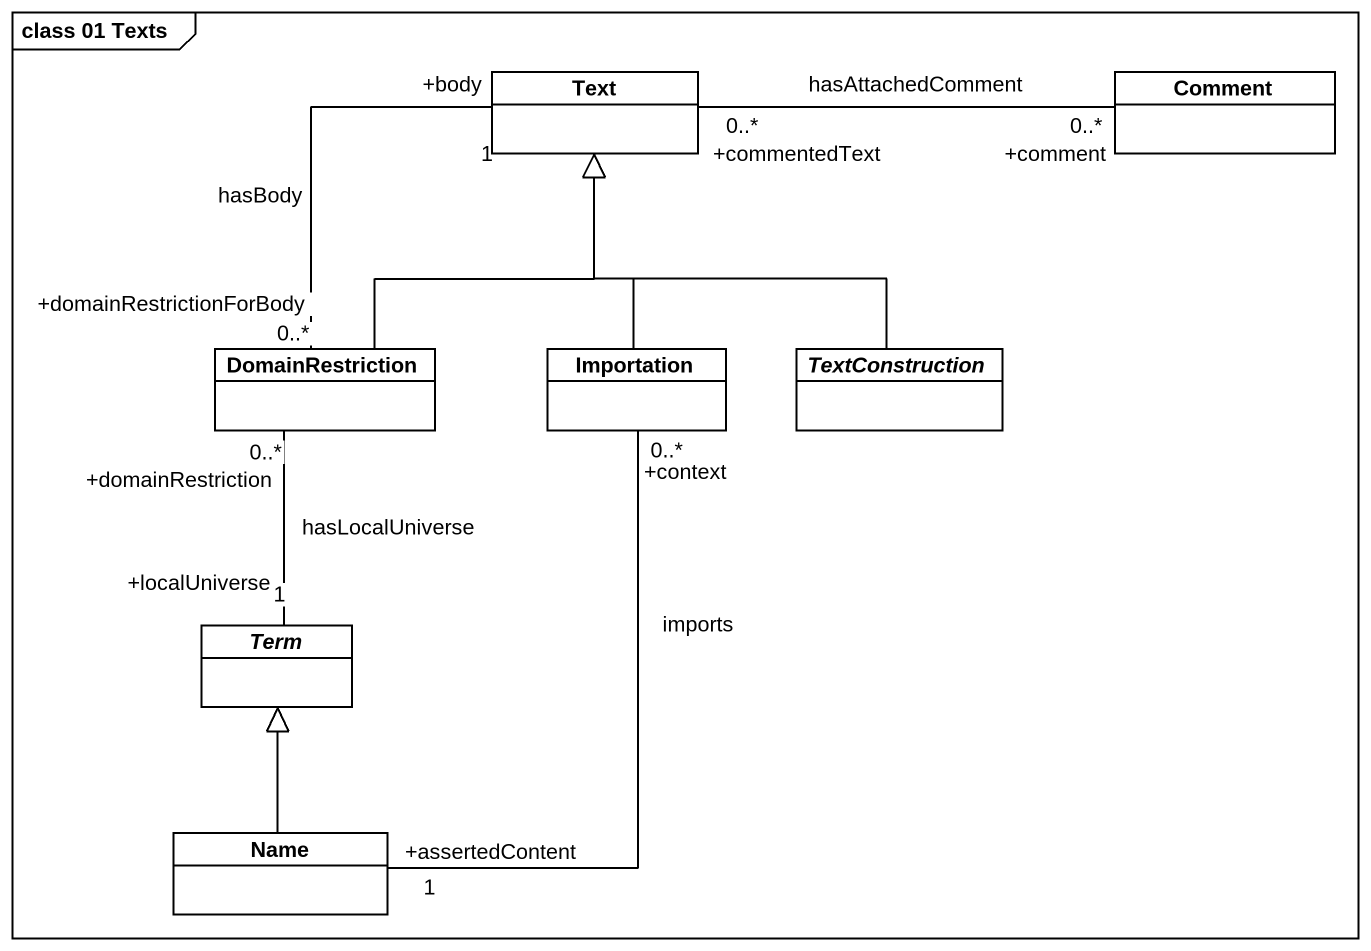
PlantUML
@startuml
mainframe class 01 Texts
hide circle
hide empty members
class Text
class Comment
class DomainRestriction
class Importation
abstract class TextConstruction
abstract class Term
class Name
Text "+commentedText\n0..*" -right- "+comment\n0..*" Comment : hasAttachedComment
DomainRestriction "+domainRestrictionForBody\n0..*" -up- "+body\n1" Text : hasBody
DomainRestriction -up-|> Text
DomainRestriction "+domainRestriction\n0..*" -- "+localUniverse\n1" Term : hasLocalUniverse
Importation -up-|> Text
Importation "+context\n0..*" -- "+assertedContent\n1" Name : imports
TextConstruction -up-|> Text
Name -up-|> Term
@enduml
